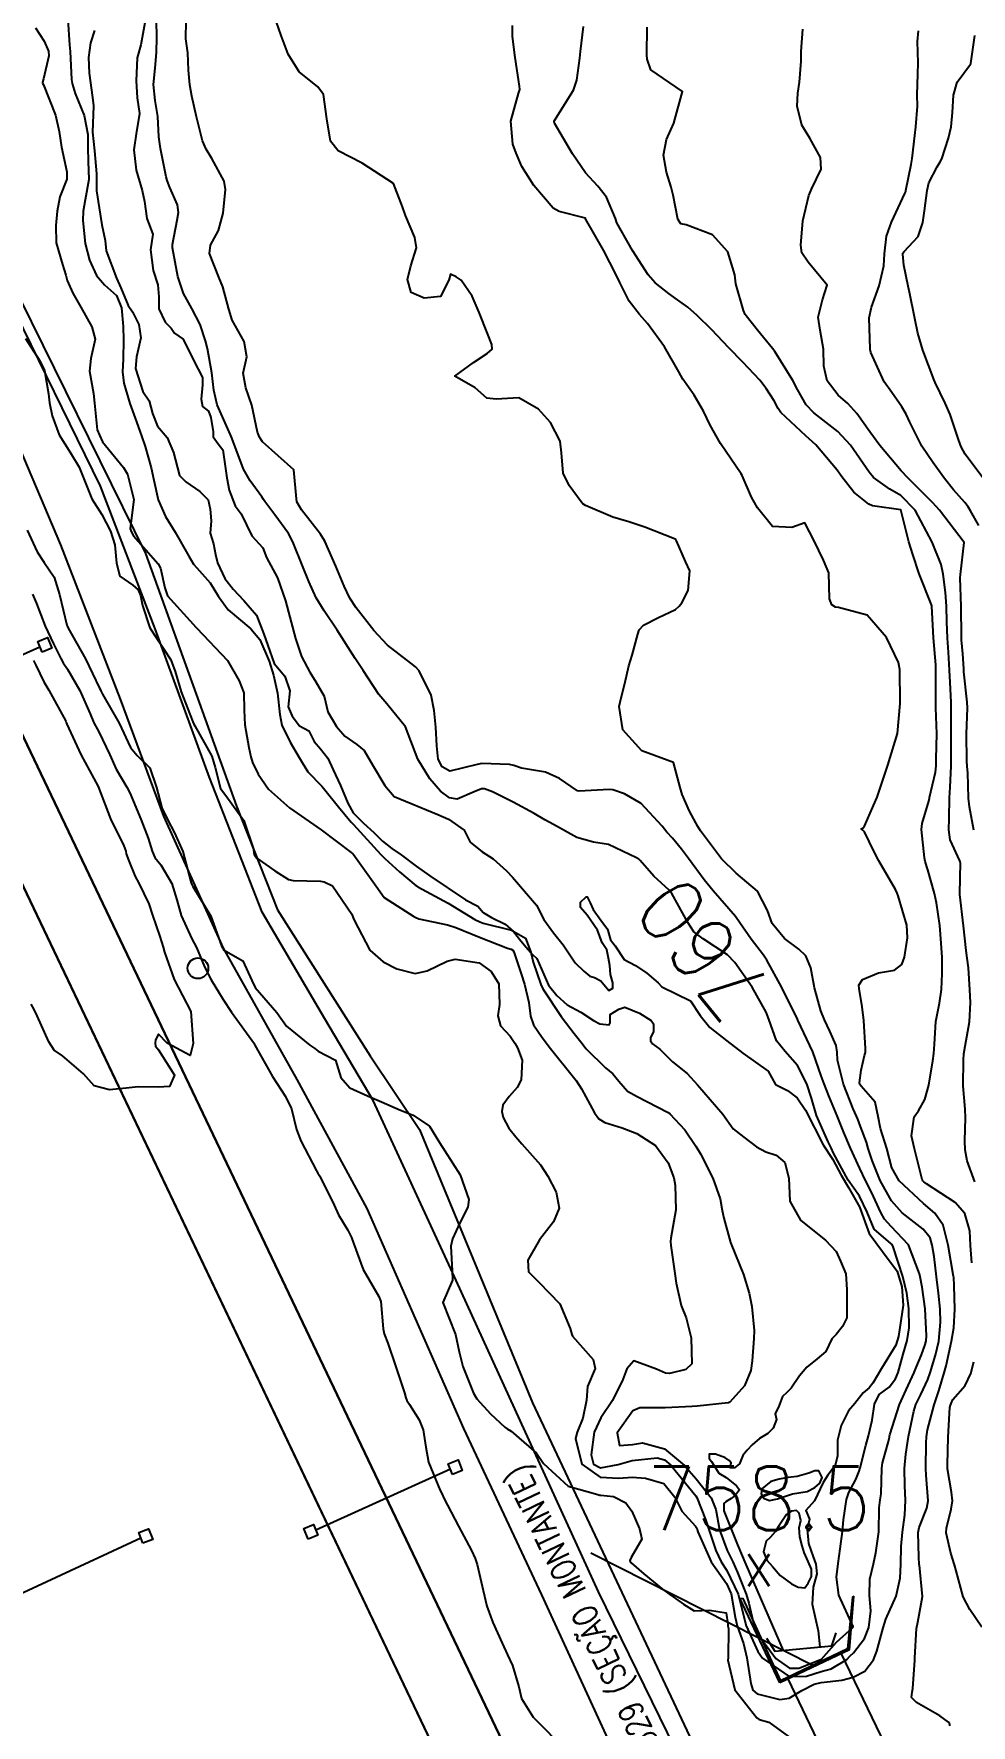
# Model space of a CAD drawing. Header units: metres. Extents: x 318500 to 325275, y 7408834 to 7428799.
# Drawn here: x 321730.8 to 321789.5, y 7423269.6 to 7423375.5 of the extents above; entities that cross this region are included whole.
import ezdxf
from ezdxf.enums import TextEntityAlignment as Align

# ---------------------------------------------------------------- set-up
doc = ezdxf.new("R2010")
doc.units = ezdxf.units.M
doc.header["$MEASUREMENT"] = 0
doc.linetypes.add('CONTINUO', pattern=[0])
doc.linetypes.add('TRACEJADO', pattern=[8.7, 8, -0.7])
for name, color, linetype in [('BUEIRO', 151, 'Continuous'), ('Cotas', 45, 'Continuous'), ('Curvas de Nivel 1m', 11, 'Continuous'), ('Curvas de Nivel 5m', 15, 'Continuous'), ('Divisas', 45, 'Continuous'), ('Hidrografia', 140, 'Continuous'), ('Linha Férrea', 20, 'Continuous'), ('Pontes_Viadutos_Tubos', 190, 'Continuous'), ('Pontos Cotados', 45, 'Continuous'), ('Postes', 20, 'Continuous'), ('Pórticos', 45, 'Continuous'), ('TEXTO', 45, 'Continuous'), ('Vias Primárias', 230, 'Continuous'), ('Vias Secundárias', 230, 'Continuous')]:
    doc.layers.add(name, color=color, linetype=linetype)
doc.styles.add('ROMANS', font='romans', dxfattribs={"height": 0.2})
doc.styles.add('Style-STANDARD', font='STANDARD.shx')

# ---------------------------------------------------------------- blocks, each defined once
blk = doc.blocks.new('ELVTXT_106')
at = {"layer": 'Pontos Cotados', "linetype": 'Continuous', "style": 'Style-STANDARD'}
for s, height, p in [('758.5', 4, (0, 4)), ('x', 3, (0, 0))]:
    blk.add_text(s, height=height, dxfattribs=at).set_placement(p, align=Align.MIDDLE_CENTER)

msp = doc.modelspace()

# ---------------------------------------------------------------- linework, layer by layer
at = {"layer": 'BUEIRO', "linetype": 'TRACEJADO', "flags": 128}
for points in [[(321781.39, 7423274.04), (321809.1, 7423216.29)], [(321778.05, 7423272.46), (321805.76, 7423214.7)]]:
    msp.add_lwpolyline(points, dxfattribs=at)
at = {"layer": 'BUEIRO', "linetype": 'CONTINUO'}
for points in [[(321777.55, 7423272.22, 762.59), (321775.05, 7423277.53, 761.85)], [(321775.05, 7423277.53, 761.85), (321775.23, 7423277.51, 758.5), (321777.58, 7423272.35, 758.53)], [(321782.18, 7423277.65, 760.62), (321782.09, 7423277.59, 760.03), (321781.79, 7423274.34, 758.75)], [(321781.9, 7423274.28, 762.26), (321782.18, 7423277.65, 760.62)], [(321781.9, 7423274.28, 762.26), (321781.79, 7423274.34, 758.75), (321777.58, 7423272.35, 758.53), (321777.55, 7423272.22, 762.59)], [(321781.9, 7423274.28, 762.26), (321777.55, 7423272.22, 762.59)]]:
    msp.add_polyline3d(points, dxfattribs=at)
at = {"layer": 'Curvas de Nivel 1m', "flags": 128}
for points, elevation in [([(321730.33, 7423356.39), (321731.22, 7423354.98), (321731.51, 7423354.38), (321731.76, 7423352.93), (321731.82, 7423352.37), (321731.99, 7423351.55), (321732.43, 7423350.36), (321733.14, 7423349.22), (321733.68, 7423348.34), (321734.07, 7423347.39), (321734.48, 7423346.34), (321735.1, 7423345.36), (321735.65, 7423344.32), (321735.92, 7423343.47), (321736.02, 7423342.32), (321736.24, 7423341.51), (321737.04, 7423340.95), (321737.38, 7423340.65), (321737.52, 7423340.29), (321737.64, 7423339.67), (321738.1, 7423338.28), (321738.98, 7423336.94), (321739.43, 7423336.27), (321739.69, 7423335.53), (321740.06, 7423334.26), (321740.8, 7423332.38), (321740.86, 7423332.25), (321740.92, 7423332.14), (321741.98, 7423330.23), (321742.19, 7423329.53), (321742.54, 7423328.22), (321742.86, 7423327.77), (321744, 7423326.2), (321744.59, 7423324.42), (321744.61, 7423324.19), (321744.65, 7423324.04), (321744.81, 7423323.85), (321745.93, 7423323.05), (321746.79, 7423322.51), (321747.08, 7423322.45), (321748.79, 7423322.42), (321749.03, 7423322.37), (321749.54, 7423322.13), (321750.76, 7423320.34), (321750.84, 7423320.11), (321750.89, 7423319.98), (321751.89, 7423318.1), (321752.72, 7423317.37), (321753.56, 7423316.92), (321754.72, 7423316.63), (321755.47, 7423316.8), (321756.72, 7423317.41), (321757.22, 7423317.53), (321758.72, 7423317.3), (321759.47, 7423316.75), (321759.95, 7423315.99), (321759.99, 7423314.69), (321759.89, 7423313.99), (321760.05, 7423313.36), (321760.67, 7423312.71), (321760.96, 7423312.27), (321761.12, 7423311.97), (321761.41, 7423311.21), (321761.36, 7423309.97), (321761.11, 7423309.49), (321760.61, 7423308.93), (321760.2, 7423308.39), (321760.14, 7423307.99), (321760.22, 7423307.61), (321760.59, 7423306.94), (321761.01, 7423306.4), (321761.4, 7423305.97), (321762.56, 7423304.66), (321763.02, 7423303.95), (321763.54, 7423302.93), (321763.73, 7423301.94), (321763.37, 7423301.09), (321762.5, 7423299.95), (321761.76, 7423298.68), (321761.82, 7423297.96), (321762.46, 7423297.3), (321763.77, 7423295.94), (321764.42, 7423294.41), (321764.52, 7423294.02), (321764.57, 7423293.93), (321765.85, 7423292.46), (321765.99, 7423291.91), (321765.51, 7423290.77), (321765.45, 7423289.91), (321765.22, 7423288.79), (321764.85, 7423287.92), (321764.75, 7423287.51), (321765.15, 7423285.92), (321766.3, 7423285.1), (321767.46, 7423285.04), (321768.3, 7423285.1), (321769.13, 7423285.03), (321770.29, 7423284.7), (321770.98, 7423283.84), (321771.41, 7423282.97), (321772.26, 7423282.03), (321772.34, 7423281.9), (321772.36, 7423281.82), (321772.41, 7423281.67), (321773.24, 7423279.8), (321774.21, 7423278.43), (321774.5, 7423277.79), (321774.74, 7423276.34), (321774.87, 7423275.78), (321775.26, 7423274.68), (321775.47, 7423273.78), (321775.72, 7423272.18), (321775.85, 7423271.77), (321776.12, 7423271.54), (321777.55, 7423271.18), (321778.12, 7423271.26), (321778.93, 7423271.73), (321779.7, 7423272.14), (321780.13, 7423272.24), (321781.43, 7423272.39), (321782.13, 7423272.57), (321782.86, 7423272.96), (321783.4, 7423273.67), (321783.62, 7423274.21), (321784.02, 7423275.66), (321784.19, 7423276.21), (321784.83, 7423277.65), (321785.08, 7423278.78), (321785.11, 7423279.65), (321785.13, 7423280.76), (321785.22, 7423281.65), (321785.36, 7423282.73), (321785.41, 7423283.64), (321785.36, 7423284.58), (321785.35, 7423285.64), (321785.44, 7423286.53), (321785.6, 7423287.64), (321785.93, 7423289.22), (321786.06, 7423289.64), (321786.16, 7423289.85), (321786.37, 7423290.28), (321786.8, 7423291.22), (321786.95, 7423291.63), (321787.29, 7423292.74), (321787.49, 7423293.62), (321787.61, 7423294.8), (321787.59, 7423295.62), (321787.47, 7423296.61), (321787.36, 7423297.63), (321787.2, 7423298.92), (321787.09, 7423299.63), (321786.95, 7423300.08), (321786.51, 7423300.62), (321785.21, 7423301.65), (321784.53, 7423302.4), (321783.82, 7423303.67), (321783.32, 7423304.93), (321783.08, 7423305.68), (321782.97, 7423306.07), (321782.59, 7423307.05), (321782.42, 7423307.51), (321782.35, 7423307.69), (321782.14, 7423308.16), (321781.53, 7423309.71), (321781.16, 7423311.21), (321781.13, 7423311.71), (321781.07, 7423312.12), (321780.67, 7423313.02), (321780.34, 7423313.72), (321780.11, 7423314.3), (321779.72, 7423315.73), (321779.48, 7423316.98), (321779.17, 7423317.74), (321778.74, 7423318.16), (321777.83, 7423318.83), (321777.06, 7423319.77), (321776.77, 7423320.57), (321776.14, 7423321.78), (321774.81, 7423322.91), (321773.89, 7423323.81), (321772.83, 7423325.22), (321772.58, 7423325.57), (321772.41, 7423325.83), (321771.9, 7423326.79), (321771.44, 7423327.84), (321771.3, 7423328.27), (321770.89, 7423329.85), (321768.9, 7423330.58), (321767.71, 7423331.89), (321767.49, 7423333.34), (321767.62, 7423333.89), (321767.85, 7423334.78), (321768.09, 7423335.89), (321768.3, 7423336.57), (321768.65, 7423337.88), (321768.74, 7423338.15), (321769.01, 7423338.43), (321769.95, 7423338.93), (321771.02, 7423339.43), (321771.25, 7423339.62), (321771.42, 7423339.84), (321771.8, 7423340.6), (321771.92, 7423341.84), (321771.65, 7423342.43), (321771.08, 7423343.71), (321771.03, 7423343.8), (321770.96, 7423343.85), (321769.09, 7423344.57), (321768.09, 7423344.9), (321767.1, 7423345.2), (321765.37, 7423345.93), (321765.22, 7423346.03), (321765.11, 7423346.16), (321764.36, 7423347.18), (321763.99, 7423347.95), (321763.88, 7423349.22), (321763.79, 7423349.95), (321763.18, 7423351.13), (321762.43, 7423351.97), (321761.2, 7423352.67), (321759.78, 7423352.59), (321759.2, 7423352.66), (321758.47, 7423353.29), (321757.21, 7423354.04), (321758.37, 7423354.88), (321759.23, 7423355.44), (321759.53, 7423355.71), (321759.51, 7423356.01), (321759.25, 7423356.71), (321758.73, 7423358.02), (321758.28, 7423359.03), (321757.59, 7423360.04), (321757.29, 7423360.24), (321756.92, 7423360.42), (321756.83, 7423360.04), (321756.31, 7423359.02), (321755.28, 7423358.91), (321754.47, 7423359.26), (321754.23, 7423360.08), (321754.45, 7423360.93), (321754.8, 7423362.07), (321754.69, 7423362.71), (321754.12, 7423364.08), (321753.92, 7423364.64), (321753.37, 7423366.09), (321751.39, 7423367.36), (321749.9, 7423368.14), (321749.41, 7423368.75), (321749.18, 7423370.14), (321748.97, 7423371.67), (321748.63, 7423372.15), (321747.46, 7423373.08), (321746.76, 7423374.18), (321746.32, 7423375.36), (321746.04, 7423376.19)], 762), ([(321730.95, 7423375.84), (321731.49, 7423375.01), (321731.76, 7423374.38), (321731.78, 7423374.08), (321731.45, 7423372.65), (321731.4, 7423372.43), (321731.4, 7423372.38), (321731.45, 7423372.26), (321732.2, 7423370.37), (321732.43, 7423369.35), (321732.58, 7423368.37), (321732.92, 7423366.82), (321732.91, 7423366.36), (321732.48, 7423365.25), (321732.3, 7423364.37), (321732.23, 7423363.47), (321732.25, 7423362.37), (321732.64, 7423361.02), (321732.85, 7423360.36), (321732.94, 7423360.01), (321733.28, 7423359.22), (321733.79, 7423358.34), (321734.47, 7423357.12), (321734.68, 7423356.34), (321734.42, 7423355.14), (321734.33, 7423354.34), (321734.59, 7423352.94), (321734.65, 7423352.34), (321734.82, 7423350.67), (321734.96, 7423350.33), (321735.15, 7423349.91), (321736.45, 7423348.31), (321736.71, 7423347.89), (321737.11, 7423346.3), (321736.88, 7423344.5), (321736.93, 7423344.3), (321737.08, 7423344.03), (321738.63, 7423342.28), (321738.77, 7423342), (321739.04, 7423340.78), (321739.22, 7423340.27), (321741, 7423338.3), (321741.05, 7423338.25), (321742.97, 7423336.22), (321743.71, 7423334.96), (321743.99, 7423334.2), (321744.01, 7423333.12), (321744.05, 7423332.2), (321744.31, 7423330.79), (321744.43, 7423330.2), (321744.54, 7423329.85), (321744.88, 7423329.11), (321745.53, 7423328.18), (321746.85, 7423327.01), (321748.08, 7423326.15), (321748.83, 7423325.62), (321750.72, 7423324.2), (321750.81, 7423324.13), (321750.83, 7423324.11), (321750.92, 7423324), (321752.27, 7423322.1), (321752.78, 7423321.39), (321754.63, 7423320.2), (321754.76, 7423320.13), (321754.94, 7423320.06), (321756.75, 7423319.68), (321757.26, 7423319.52), (321758.74, 7423318.91), (321760.5, 7423318.22), (321760.73, 7423318.15), (321760.84, 7423318.09), (321760.89, 7423317.98), (321761.36, 7423316.61), (321761.57, 7423315.97), (321761.84, 7423314.81), (321761.94, 7423313.96), (321762.13, 7423313.41), (321762.67, 7423312.62), (321763.19, 7423311.94), (321764.63, 7423310.13), (321764.79, 7423309.93), (321765.14, 7423309.4), (321765.95, 7423307.91), (321766.22, 7423307.53), (321766.59, 7423307.31), (321767.67, 7423306.97), (321768.59, 7423306.62), (321769.76, 7423305.86), (321770.56, 7423304.77), (321770.91, 7423303.84), (321771, 7423303.38), (321771.03, 7423301.84), (321770.73, 7423300.07), (321770.71, 7423299.85), (321770.73, 7423299.61), (321770.97, 7423297.84), (321771.06, 7423297.25), (321771.36, 7423295.84), (321771.68, 7423295.08), (321772, 7423293.83), (321772.03, 7423292.19), (321771.66, 7423291.83), (321770.64, 7423291.59), (321770.39, 7423291.6), (321769.83, 7423291.86), (321768.4, 7423292.38), (321767.97, 7423291.88), (321767.72, 7423291.22), (321767.07, 7423289.89), (321766.35, 7423288.82), (321765.92, 7423287.91), (321765.73, 7423286.5), (321765.88, 7423285.91), (321766.31, 7423285.68), (321767.42, 7423285.88), (321768.31, 7423286.15), (321769.86, 7423286.31), (321770.32, 7423286.19), (321770.72, 7423285.84), (321772.28, 7423283.92), (321772.35, 7423283.82), (321772.9, 7423282.44), (321773.09, 7423281.81), (321773.54, 7423280.5), (321773.88, 7423279.8), (321774.22, 7423279.25), (321774.93, 7423277.78), (321775.18, 7423276.77), (321775.44, 7423275.78), (321776.16, 7423274.18), (321776.46, 7423273.77), (321778.13, 7423272.61), (321779.22, 7423272.64), (321780.14, 7423272.92), (321780.75, 7423273.1), (321781.73, 7423273.69), (321781.95, 7423273.9), (321782.16, 7423274.1), (321782.85, 7423275), (321783.11, 7423275.68), (321783.24, 7423276.72), (321783.15, 7423277.68), (321783.18, 7423278.72), (321783.41, 7423279.67), (321783.56, 7423280.35), (321783.75, 7423281.67), (321783.77, 7423283.17), (321783.83, 7423283.67), (321783.89, 7423284.06), (321783.93, 7423285.67), (321783.98, 7423286), (321784.34, 7423287.34), (321784.4, 7423287.6), (321784.41, 7423287.66), (321784.43, 7423287.75), (321785.04, 7423289.65), (321785.46, 7423290.56), (321785.95, 7423291.64), (321786.08, 7423291.96), (321786.41, 7423292.75), (321786.65, 7423293.41), (321786.7, 7423293.64), (321786.73, 7423293.94), (321786.65, 7423295.64), (321786.46, 7423297), (321786.32, 7423297.64), (321786.28, 7423297.83), (321785.59, 7423299.65), (321784.51, 7423300.8), (321784.09, 7423301.24), (321783.87, 7423301.67), (321783.28, 7423302.94), (321782.91, 7423303.68), (321782.56, 7423304.43), (321781.97, 7423305.7), (321781.55, 7423306.67), (321781.14, 7423307.71), (321780.62, 7423308.97), (321780.32, 7423309.72), (321780.13, 7423310.23), (321779.6, 7423311.73), (321778.68, 7423313.71), (321778.65, 7423313.78), (321777.68, 7423315.76), (321776.74, 7423317.47), (321776.53, 7423317.77), (321775.75, 7423318.78), (321775.05, 7423319.8), (321774.77, 7423320.2), (321773.37, 7423321.81), (321772.8, 7423322.5), (321771.82, 7423323.84), (321771.39, 7423324.41), (321770.83, 7423325.11), (321770.47, 7423325.49), (321770.17, 7423325.86), (321768.86, 7423327.27), (321767.83, 7423327.89), (321767.1, 7423328.13), (321766.87, 7423328.15), (321764.98, 7423328.04), (321764.87, 7423328.06), (321763.76, 7423328.83), (321762.88, 7423329.23), (321761.37, 7423329.49), (321760.89, 7423329.65), (321760.62, 7423329.71), (321758.89, 7423329.78), (321758.59, 7423329.71), (321756.88, 7423329.29), (321756.4, 7423329.56), (321756.16, 7423330.05), (321756.07, 7423330.88), (321756.01, 7423332.05), (321755.9, 7423333.09), (321755.72, 7423334.05), (321754.97, 7423335.58), (321754.74, 7423335.84), (321754.44, 7423336.07), (321752.99, 7423337.19), (321752.12, 7423338.1), (321751.02, 7423339.53), (321750.63, 7423340.12), (321750.28, 7423340.89), (321749.76, 7423342.13), (321749.07, 7423343.7), (321748.8, 7423344.14), (321747.6, 7423345.66), (321747.3, 7423346.17), (321747.28, 7423346.34), (321747.13, 7423348.17), (321745.16, 7423349.92), (321744.97, 7423350.2), (321744.84, 7423350.53), (321744.5, 7423352.21), (321744.12, 7423353.29), (321743.96, 7423354.21), (321744.18, 7423355.25), (321744.01, 7423356.21), (321743.26, 7423357.54), (321743.05, 7423358.22), (321742.68, 7423359.63), (321742.43, 7423360.23), (321741.84, 7423361.72), (321741.91, 7423362.24), (321742.41, 7423363.16), (321742.69, 7423364.23), (321742.85, 7423365.72), (321742.76, 7423366.23), (321741.98, 7423367.65), (321741.63, 7423368.25), (321741.41, 7423368.77), (321741.02, 7423370.26), (321740.74, 7423371.56), (321740.62, 7423372.26), (321740.53, 7423373.19), (321740.48, 7423374.27), (321740.37, 7423375.15), (321740.39, 7423376.27)], 761), ([(321788.18, 7423269.53), (321788.18, 7423269.61), (321788.17, 7423269.68), (321788.1, 7423269.76), (321787.56, 7423270.16), (321786.11, 7423270.99), (321785.78, 7423271.3), (321785.82, 7423271.63), (321785.88, 7423271.87), (321785.99, 7423273.63), (321786, 7423273.79), (321786.1, 7423275.63), (321786.18, 7423276.02), (321786.47, 7423277.63), (321786.28, 7423279.58), (321786.27, 7423279.63), (321786.24, 7423280.08), (321786.21, 7423281.63), (321786.26, 7423281.95), (321786.75, 7423283.15), (321786.82, 7423283.62), (321786.7, 7423285.23), (321786.68, 7423285.63), (321786.71, 7423287.25), (321786.72, 7423287.63), (321786.78, 7423288.06), (321787.2, 7423289.63), (321787.5, 7423290.5), (321787.84, 7423291.62), (321787.96, 7423292.06), (321788.3, 7423293.61), (321788.43, 7423294.45), (321788.5, 7423295.61), (321788.46, 7423297.07), (321788.43, 7423297.61), (321788.42, 7423297.66), (321788.08, 7423299.62), (321787.77, 7423300.88), (321787.25, 7423301.63), (321786.53, 7423302.23), (321785.01, 7423303.66), (321784.56, 7423304.47), (321784.25, 7423305.67), (321783.85, 7423306.93), (321783.71, 7423307.67), (321783.51, 7423308.58), (321782.63, 7423309.58), (321782.56, 7423309.69), (321782.54, 7423309.78), (321782.64, 7423310.57), (321782.85, 7423311.5), (321782.9, 7423311.69), (321782.91, 7423311.94), (321782.8, 7423313.69), (321782.69, 7423314.55), (321782.51, 7423315.69), (321782.5, 7423315.91), (321782.72, 7423316.26), (321783.72, 7423316.68), (321784.73, 7423316.84), (321785.19, 7423317.2), (321785.35, 7423317.65), (321785.54, 7423318.86), (321785.49, 7423319.65), (321784.96, 7423321.49), (321784.89, 7423321.66), (321784.79, 7423321.9), (321783.74, 7423323.68), (321783.43, 7423324.28), (321782.84, 7423325.51), (321782.75, 7423325.61), (321782.64, 7423325.69), (321782.77, 7423325.76), (321782.84, 7423325.85), (321783.41, 7423327.14), (321783.63, 7423327.68), (321783.95, 7423328.6), (321784.31, 7423329.67), (321784.92, 7423331.66), (321785.07, 7423333.54), (321785.07, 7423333.66), (321785.06, 7423335.56), (321785.06, 7423335.66), (321784.98, 7423336.11), (321784.23, 7423337.67), (321783.02, 7423339.06), (321781.21, 7423339.54), (321781.03, 7423339.56), (321780.8, 7423339.72), (321780.66, 7423340.09), (321780.61, 7423341.72), (321780.28, 7423342.51), (321779.69, 7423343.73), (321779.1, 7423344.85), (321778.29, 7423344.55), (321777.09, 7423344.61), (321776.15, 7423345.78), (321775.78, 7423346.45), (321775.19, 7423347.8), (321775.13, 7423347.92), (321773.83, 7423349.81), (321773.18, 7423350.96), (321772.76, 7423351.83), (321772.19, 7423352.83), (321771.48, 7423353.85), (321771.22, 7423354.3), (321770.33, 7423355.86), (321769.26, 7423357.32), (321768.75, 7423357.89), (321768.12, 7423358.73), (321767.52, 7423359.9), (321767.3, 7423360.37), (321766.51, 7423361.91), (321765.39, 7423363.89), (321765.37, 7423363.93), (321763.73, 7423364.33), (321763.36, 7423364.55), (321762.14, 7423365.97), (321761.39, 7423367.15), (321761.03, 7423367.99), (321760.84, 7423368.56), (321760.71, 7423369.99), (321761.19, 7423371.72), (321761.26, 7423371.98), (321761.25, 7423372.19), (321760.98, 7423373.99), (321760.8, 7423375.29), (321760.82, 7423375.99)], 763), ([(321789.57, 7423298.51), (321789.48, 7423299.6), (321789.44, 7423300.52), (321789.12, 7423301.6), (321788.53, 7423302.3), (321786.72, 7423303.46), (321786.55, 7423303.59), (321786.5, 7423303.64), (321786.46, 7423303.74), (321785.98, 7423305.65), (321785.78, 7423306.46), (321785.95, 7423307.65), (321786.22, 7423308.03), (321786.62, 7423308.74), (321786.87, 7423309.64), (321787.12, 7423311.16), (321787.19, 7423311.63), (321787.23, 7423312.2), (321787.31, 7423313.63), (321787.54, 7423314.78), (321787.67, 7423315.63), (321787.71, 7423316.64), (321787.7, 7423317.63), (321787.65, 7423318.53), (321787.57, 7423319.63), (321787.36, 7423321.05), (321787.23, 7423321.63), (321786.81, 7423323.13), (321786.65, 7423323.64), (321786.6, 7423323.87), (321786.41, 7423325.64), (321786.46, 7423326.03), (321786.87, 7423327.42), (321786.91, 7423327.6), (321786.91, 7423327.64), (321787.29, 7423329.23), (321787.33, 7423329.63), (321787.34, 7423330.07), (321787.38, 7423331.63), (321787.32, 7423333.26), (321787.3, 7423333.63), (321787.3, 7423333.98), (321787.32, 7423335.63), (321787.3, 7423335.96), (321787.16, 7423337.64), (321787.05, 7423339.62), (321787.05, 7423339.64), (321787.05, 7423339.66), (321787.03, 7423339.71), (321786.26, 7423341.65), (321785.86, 7423342.86), (321785.62, 7423343.65), (321785.11, 7423345.66), (321783.35, 7423345.92), (321783.11, 7423346.01), (321782.18, 7423346.76), (321781.42, 7423347.72), (321781.14, 7423348.15), (321779.79, 7423349.73), (321779.17, 7423350.3), (321777.61, 7423351.76), (321777.44, 7423352.01), (321777.2, 7423352.49), (321776.69, 7423353.26), (321776.29, 7423353.78), (321775.23, 7423354.91), (321774.35, 7423355.81), (321773.26, 7423356.95), (321772.36, 7423357.83), (321771.78, 7423358.35), (321771.28, 7423358.7), (321770.61, 7423359.18), (321769.75, 7423359.87), (321769.3, 7423360.37), (321768.33, 7423361.89), (321767.35, 7423363.64), (321767.25, 7423363.9), (321766.69, 7423365.24), (321766.16, 7423365.92), (321765.38, 7423366.77), (321764.57, 7423367.94), (321763.43, 7423369.87), (321763.41, 7423369.96), (321763.41, 7423369.98), (321763.43, 7423370.03), (321764.62, 7423371.94), (321764.84, 7423372.56), (321765.02, 7423373.94), (321765.07, 7423374.35), (321765.26, 7423375.93)], 764), ([(321789.69, 7423325.6), (321789.41, 7423327.06), (321789.35, 7423327.6), (321789.31, 7423329.19), (321789.28, 7423329.6), (321789.25, 7423329.95), (321789.22, 7423331.61), (321789.29, 7423333.26), (321789.27, 7423333.61), (321789.07, 7423335.52), (321789.07, 7423335.61), (321789.07, 7423335.7), (321788.99, 7423336.64), (321788.92, 7423337.53), (321788.91, 7423337.61), (321788.91, 7423337.7), (321788.9, 7423339.61), (321788.84, 7423341.41), (321788.85, 7423341.61), (321789.08, 7423343.61), (321787.54, 7423345.63), (321787.34, 7423345.87), (321787.11, 7423346.12), (321785.56, 7423347.66), (321785.14, 7423348.1), (321783.8, 7423349.68), (321783.17, 7423350.54), (321782.36, 7423351.7), (321781.8, 7423352.32), (321781.2, 7423352.84), (321780.51, 7423353.73), (321780.29, 7423354.66), (321780.28, 7423355.73), (321780.07, 7423356.92), (321779.95, 7423357.73), (321780.21, 7423358.8), (321780.5, 7423359.73), (321779.31, 7423361.17), (321778.93, 7423361.75), (321778.85, 7423362.23), (321778.99, 7423363.75), (321779.37, 7423365.35), (321779.48, 7423365.63), (321779.53, 7423365.74), (321780.14, 7423366.98), (321780.09, 7423367.73), (321779.42, 7423368.94), (321778.93, 7423369.75), (321778.62, 7423370.93), (321778.68, 7423371.75), (321778.78, 7423372.43), (321778.89, 7423373.75), (321778.89, 7423374.35), (321778.98, 7423375.75)], 766), ([(321790, 7423344.69), (321789.48, 7423345.6), (321789.34, 7423345.84), (321789.12, 7423346.12), (321788.42, 7423346.92), (321787.86, 7423347.63), (321787.14, 7423348.6), (321786.43, 7423349.65), (321785.69, 7423351.15), (321785.45, 7423351.66), (321785.19, 7423352.12), (321784.55, 7423353.01), (321784.08, 7423353.68), (321783.24, 7423355.52), (321783.19, 7423355.69), (321783.19, 7423355.75), (321783.13, 7423357.69), (321783.28, 7423358.34), (321783.77, 7423359.68), (321784.06, 7423360.93), (321784.1, 7423361.68), (321784.22, 7423362.79), (321784.54, 7423363.67), (321785.37, 7423365.46), (321785.43, 7423365.6), (321785.44, 7423365.66), (321785.76, 7423367.29), (321785.82, 7423367.66), (321785.99, 7423369.09), (321786.06, 7423369.65), (321786.16, 7423370.94), (321786.15, 7423371.65), (321786.18, 7423372.94), (321786.2, 7423373.65), (321786.17, 7423374.99), (321786.23, 7423375.65)], 767), ([(321790.32, 7423347.59), (321789.15, 7423349.15), (321788.9, 7423349.61), (321788.72, 7423350.06), (321788.21, 7423351.62), (321787.9, 7423352.33), (321787.27, 7423353.64), (321787.21, 7423353.77), (321786.49, 7423355.65), (321786.18, 7423356.73), (321785.99, 7423357.65), (321785.66, 7423359.28), (321785.58, 7423359.66), (321785.31, 7423360.98), (321785.24, 7423361.66), (321785.25, 7423361.73), (321785.32, 7423361.84), (321786.21, 7423362.77), (321786.49, 7423363.65), (321786.61, 7423364.39), (321786.77, 7423365.65), (321786.88, 7423366.14), (321787.39, 7423367.13), (321787.59, 7423367.44), (321787.69, 7423367.64), (321788.11, 7423368.94), (321788.26, 7423369.63), (321788.35, 7423370.53), (321788.41, 7423371.63), (321788.64, 7423372.44), (321789.48, 7423373.57), (321789.5, 7423373.59), (321789.5, 7423373.61), (321789.76, 7423375.35)], 768), ([(321730.44, 7423344.39), (321731.06, 7423343.03), (321731.5, 7423342.37), (321732.13, 7423341.45), (321732.46, 7423340.36), (321732.91, 7423338.44), (321732.95, 7423338.35), (321733, 7423338.25), (321734.09, 7423336.34), (321734.95, 7423334.5), (321735.01, 7423334.39), (321735.04, 7423334.33), (321735.15, 7423334.12), (321736.19, 7423332.31), (321736.9, 7423330.79), (321737.31, 7423330.29), (321738.11, 7423329.51), (321738.52, 7423328.28), (321738.85, 7423327), (321739.21, 7423326.27), (321739.66, 7423325.43), (321740.18, 7423324.26), (321740.68, 7423322.36), (321740.72, 7423322.25), (321740.79, 7423322.08), (321741.92, 7423320.23), (321742.59, 7423318.37), (321742.66, 7423318.22), (321742.69, 7423318.18), (321742.73, 7423318.12), (321743.94, 7423317.42), (321744.5, 7423316.19), (321744.7, 7423315.75), (321746.05, 7423314.18), (321746.67, 7423313.33), (321748.13, 7423312.15), (321748.43, 7423311.93), (321748.65, 7423311.76), (321749.73, 7423311.21), (321750.06, 7423310.12), (321750.62, 7423309.48), (321751.74, 7423308.97), (321752.61, 7423308.59), (321753.8, 7423308.07), (321754.38, 7423307.84), (321754.6, 7423307.76), (321755.62, 7423307.07), (321756.24, 7423306.04), (321756.57, 7423305.52), (321757.54, 7423304.02), (321758.07, 7423302.48), (321758.02, 7423302.01), (321757.52, 7423301.01), (321757.05, 7423300.02), (321756.96, 7423299.56), (321757.04, 7423298.02), (321757.05, 7423297.43), (321756.44, 7423296.03), (321757.25, 7423294.02), (321757.48, 7423292.95), (321757.7, 7423292.02), (321758.37, 7423290.36), (321758.58, 7423290.01), (321759.43, 7423289.07), (321760.34, 7423288.22), (321760.48, 7423288.12), (321760.72, 7423287.97), (321762.32, 7423286.59), (321762.76, 7423285.95), (321764.29, 7423284.53), (321766.16, 7423284.02), (321766.28, 7423283.98), (321766.35, 7423283.97), (321767.14, 7423283.89), (321767.9, 7423283.5), (321768.27, 7423282.96), (321768.77, 7423281.86), (321768.9, 7423281.22), (321768.23, 7423280.06), (321768.15, 7423279.87), (321768.17, 7423279.81), (321768.23, 7423279.74), (321769.04, 7423279.04), (321770.2, 7423278.08), (321770.52, 7423277.85), (321771.51, 7423277.14), (321772.19, 7423276.72), (321773.15, 7423276.76), (321774.19, 7423276.61), (321774.28, 7423275.89), (321774.3, 7423275.79), (321774.34, 7423275.62), (321774.31, 7423273.79), (321774.3, 7423273.64), (321774.73, 7423271.78), (321776.1, 7423270.02), (321776.26, 7423269.93), (321776.85, 7423269.76), (321778.09, 7423268.87)], 763), ([(321730.76, 7423340.38), (321731.02, 7423339.8), (321731.55, 7423338.37), (321732.08, 7423337.27), (321732.53, 7423336.36), (321732.69, 7423336.08), (321732.96, 7423335.69), (321733.73, 7423334.34), (321734.38, 7423332.88), (321734.61, 7423332.33), (321734.91, 7423331.76), (321735.6, 7423330.32), (321736, 7423329.43), (321736.66, 7423328.3), (321736.86, 7423327.94), (321737.55, 7423326.29), (321738, 7423325.1), (321738.26, 7423324.28), (321738.43, 7423323.9), (321738.8, 7423323.44), (321739.49, 7423322.26), (321739.79, 7423321.24), (321740.06, 7423320.26), (321740.74, 7423318.81), (321741.03, 7423318.25), (321741.53, 7423317.05), (321741.94, 7423316.23), (321742.69, 7423315.01), (321743.23, 7423314.21), (321744.65, 7423312.22), (321744.67, 7423312.19), (321744.69, 7423312.15), (321745.78, 7423310.18), (321746.61, 7423308.93), (321746.97, 7423308.16), (321747.29, 7423306.86), (321747.56, 7423306.16), (321748.55, 7423304.28), (321748.63, 7423304.14), (321748.74, 7423303.95), (321749.64, 7423302.12), (321749.92, 7423301.52), (321750.5, 7423300.56), (321750.73, 7423300.11), (321750.85, 7423299.75), (321751.47, 7423298.1), (321752.44, 7423296.41), (321752.56, 7423296.09), (321752.72, 7423294.38), (321752.78, 7423294.08), (321753, 7423293.49), (321753.48, 7423292.07), (321754.06, 7423290.37), (321754.14, 7423290.06), (321754.19, 7423289.89), (321754.36, 7423289.65), (321754.97, 7423288.68), (321755.22, 7423288.05), (321755.39, 7423286.98), (321755.56, 7423286.04), (321756.28, 7423284.26), (321756.4, 7423284.03), (321756.52, 7423283.78), (321757.44, 7423282.02), (321758.24, 7423280.51), (321758.47, 7423280.01), (321758.6, 7423279.63), (321758.97, 7423278), (321759.21, 7423277.01), (321759.58, 7423275.99), (321760.16, 7423274.7), (321760.5, 7423273.97), (321760.81, 7423273.3), (321761.21, 7423271.96), (321761.38, 7423271.23), (321762.1, 7423270.07), (321762.22, 7423269.95), (321764.07, 7423268.09)], 764), ([(321790.18, 7423275.71), (321789.43, 7423276.82), (321789.03, 7423277.6), (321788.59, 7423279.24), (321788.48, 7423279.61), (321788.24, 7423280.34), (321787.96, 7423281.61), (321787.98, 7423281.9), (321788.27, 7423283.09), (321788.36, 7423283.61), (321788.29, 7423284.16), (321788.04, 7423285.61), (321788.03, 7423285.9), (321788.09, 7423287.61), (321788.19, 7423289.45), (321788.23, 7423289.61), (321788.26, 7423289.71), (321788.37, 7423289.96), (321789.14, 7423290.84), (321789.51, 7423291.59), (321789.68, 7423292.31)], 764)]:
    msp.add_lwpolyline(points, dxfattribs=dict(at, elevation=elevation))
at = {"layer": 'Curvas de Nivel 5m', "flags": 128}
for points, elevation in [([(321732.97, 7423376.37), (321733.08, 7423374.77), (321733.12, 7423374.36), (321733.21, 7423372.61), (321733.24, 7423372.36), (321733.44, 7423371.72), (321733.99, 7423370.35), (321734.23, 7423369.17), (321734.23, 7423368.35), (321734.25, 7423367.48), (321734.28, 7423366.35), (321734.06, 7423365.06), (321733.94, 7423364.35), (321733.92, 7423363.77), (321734.07, 7423362.34), (321734.34, 7423361.3), (321734.78, 7423360.34), (321735.28, 7423359.75), (321736.03, 7423359.08), (321736.34, 7423358.31), (321736.43, 7423357.14), (321736.47, 7423356.31), (321736.44, 7423355.09), (321736.4, 7423354.31), (321736.49, 7423353.6), (321736.86, 7423352.31), (321737.18, 7423351.4), (321737.58, 7423350.29), (321737.81, 7423349.63), (321738.2, 7423348.28), (321738.35, 7423347.51), (321738.62, 7423346.28), (321739.09, 7423345.25), (321739.7, 7423344.26), (321740.55, 7423342.77), (321740.85, 7423342.25), (321741.05, 7423342.02), (321741.89, 7423341.09), (321742.41, 7423340.23), (321743.02, 7423339.39), (321744.43, 7423338.2), (321744.99, 7423337.55), (321745.57, 7423336.18), (321745.84, 7423335.3), (321746.11, 7423334.18), (321746.25, 7423332.85), (321746.37, 7423332.18), (321746.9, 7423331.12), (321747.46, 7423330.16), (321747.99, 7423329.26), (321748.87, 7423328.35), (321748.98, 7423328.24), (321749.06, 7423328.14), (321749.92, 7423327.06), (321750.72, 7423326.11), (321750.84, 7423325.98), (321752.56, 7423324.09), (321752.81, 7423323.83), (321753.73, 7423323), (321754.79, 7423322.12), (321754.82, 7423322.09), (321754.88, 7423322.06), (321756.78, 7423321.03), (321758.46, 7423320.01), (321758.76, 7423319.86), (321758.98, 7423319.78), (321760.75, 7423319.34), (321761.62, 7423318.84), (321761.95, 7423317.96), (321762.11, 7423317.34), (321762.59, 7423315.95), (321762.71, 7423315.68), (321763.85, 7423313.94), (321764.67, 7423312.88), (321765.09, 7423312.35), (321765.43, 7423311.92), (321766.64, 7423310.73), (321767.1, 7423310.35), (321767.46, 7423309.89), (321768.01, 7423309.27), (321768.62, 7423308.93), (321770.51, 7423307.94), (321770.6, 7423307.89), (321770.63, 7423307.88), (321770.66, 7423307.85), (321771.59, 7423306.84), (321772.29, 7423305.82), (321772.57, 7423305.34), (321773.36, 7423303.81), (321773.81, 7423302.52), (321773.94, 7423301.8), (321774.03, 7423301.31), (321774.46, 7423299.79), (321774.5, 7423299.69), (321775.27, 7423297.78), (321775.62, 7423296.61), (321775.79, 7423295.78), (321775.93, 7423294.27), (321775.92, 7423293.78), (321775.81, 7423292.37), (321775.72, 7423291.78), (321775.33, 7423290.82), (321774.42, 7423289.79), (321774.38, 7423289.77), (321774.36, 7423289.76), (321774.32, 7423289.75), (321772.36, 7423289.54), (321772.05, 7423289.52), (321770.36, 7423289.44), (321768.79, 7423289.43), (321768.35, 7423289.24), (321767.37, 7423287.88), (321767.51, 7423287.07), (321768.33, 7423287.15), (321768.95, 7423287.25), (321770.33, 7423286.88), (321771.58, 7423285.83), (321772.3, 7423285), (321773.25, 7423283.81), (321773.54, 7423283.07), (321773.76, 7423281.8), (321774.24, 7423280.5), (321774.6, 7423279.79), (321774.89, 7423279.12), (321775.44, 7423277.78), (321775.61, 7423277.2), (321775.94, 7423275.77), (321776.17, 7423275.26), (321777.3, 7423273.75), (321778.14, 7423273.13), (321778.73, 7423273.14), (321780.15, 7423273.7), (321781.1, 7423274.76), (321782.12, 7423275.69), (321782.13, 7423275.74), (321781.24, 7423277.7), (321781.09, 7423278.83), (321781.2, 7423279.7), (321781.33, 7423280.61), (321781.46, 7423281.7), (321781.53, 7423282.43), (321781.71, 7423283.7), (321781.86, 7423284.13), (321782.3, 7423284.96), (321782.52, 7423285.48), (321782.57, 7423285.69), (321782.93, 7423287.08), (321783.1, 7423287.68), (321783.33, 7423288.66), (321783.47, 7423289.67), (321783.77, 7423290.27), (321784.38, 7423290.74), (321784.79, 7423291.25), (321784.95, 7423291.65), (321785.26, 7423292.8), (321785.51, 7423293.65), (321785.64, 7423294.44), (321785.61, 7423295.65), (321785.49, 7423296.61), (321785.24, 7423297.65), (321784.64, 7423299.52), (321784.57, 7423299.66), (321784.5, 7423299.73), (321783.46, 7423300.63), (321783.02, 7423301.68), (321782.54, 7423302.7), (321781.83, 7423303.7), (321780.91, 7423305.38), (321780.75, 7423305.72), (321780.7, 7423305.84), (321780.58, 7423306.09), (321779.84, 7423307.73), (321779.53, 7423308.82), (321779.23, 7423309.73), (321778.65, 7423310.88), (321777.87, 7423311.75), (321777.33, 7423312.42), (321776.85, 7423313.77), (321776.69, 7423314.22), (321775.81, 7423315.78), (321774.73, 7423317.33), (321774.27, 7423317.8), (321772.75, 7423318.81), (321772.17, 7423319.25), (321771.79, 7423319.83), (321770.79, 7423321.65), (321770.62, 7423321.85), (321769.66, 7423322.73), (321768.81, 7423323.71), (321768.72, 7423323.79), (321768.58, 7423323.88), (321766.82, 7423324.71), (321765.88, 7423324.86), (321764.83, 7423325.15), (321763.37, 7423325.95), (321762.84, 7423326.26), (321762.17, 7423326.65), (321760.86, 7423327.35), (321759.55, 7423328), (321759.05, 7423328.19), (321758.87, 7423328.19), (321758.42, 7423328.01), (321757.35, 7423327.54), (321756.86, 7423327.63), (321756.3, 7423328.04), (321755.63, 7423328.81), (321754.89, 7423330.06), (321754.11, 7423332.07), (321752.94, 7423333.52), (321752.45, 7423334.09), (321751.47, 7423335.6), (321751.13, 7423336.11), (321750.97, 7423336.35), (321749.83, 7423338.13), (321749.02, 7423339.33), (321748.52, 7423340.15), (321748.06, 7423341.17), (321747.67, 7423342.16), (321747.07, 7423343.65), (321746.79, 7423344.17), (321745.94, 7423345.34), (321745.31, 7423346.19), (321745.23, 7423346.31), (321745.11, 7423346.48), (321744.39, 7423347.47), (321743.97, 7423348.21), (321743.27, 7423350.1), (321743.22, 7423350.22), (321743.16, 7423350.35), (321742.32, 7423352.23), (321742.12, 7423353.15), (321741.99, 7423354.24), (321741.71, 7423355.77), (321741.6, 7423356.24), (321741.26, 7423357.26), (321740.74, 7423358.26), (321740.22, 7423359.21), (321739.87, 7423360.27), (321739.53, 7423362.06), (321739.53, 7423362.28), (321739.81, 7423363.8), (321739.9, 7423364.27), (321739.84, 7423364.76), (321739.37, 7423365.85), (321739.19, 7423366.28), (321739.14, 7423366.52), (321738.78, 7423368.29), (321738.68, 7423369.02), (321738.61, 7423370.29), (321738.44, 7423371.29), (321738.34, 7423372.29), (321738.44, 7423373.32), (321738.53, 7423374.29), (321738.54, 7423375.24), (321738.52, 7423376.29)], 760), ([(321789.76, 7423303.59), (321789.27, 7423304.9), (321789.15, 7423305.6), (321789.13, 7423306.15), (321789.17, 7423307.6), (321789.15, 7423308.14), (321789.03, 7423309.6), (321789.04, 7423311.22), (321789.07, 7423311.6), (321789.15, 7423312.09), (321789.41, 7423313.6), (321789.47, 7423314.82), (321789.44, 7423315.6), (321789.35, 7423316.98), (321789.27, 7423317.6), (321789.21, 7423318.07), (321789.05, 7423319.61), (321788.82, 7423321.58), (321788.82, 7423321.61), (321788.85, 7423323.58), (321788.84, 7423323.61), (321788.84, 7423323.63), (321788.82, 7423323.68), (321788.21, 7423325), (321788.13, 7423325.62), (321788.14, 7423326.33), (321788.17, 7423327.62), (321788.21, 7423328.29), (321788.27, 7423329.62), (321788.27, 7423330.98), (321788.27, 7423331.62), (321788.28, 7423332.27), (321788.28, 7423333.62), (321788.21, 7423334.86), (321788.17, 7423335.62), (321788.1, 7423336.74), (321788.04, 7423337.62), (321787.99, 7423338.65), (321787.97, 7423339.63), (321787.91, 7423340.49), (321787.76, 7423341.63), (321787.65, 7423342.23), (321787.08, 7423343.64), (321786.02, 7423345.65), (321785.12, 7423346.55), (321784.42, 7423346.96), (321783.41, 7423347.69), (321783.13, 7423348.02), (321781.96, 7423349.71), (321781.17, 7423350.57), (321779.67, 7423351.74), (321779.19, 7423352.23), (321778.65, 7423353.19), (321778.35, 7423353.75), (321777.24, 7423355.58), (321777.09, 7423355.77), (321776.14, 7423356.9), (321775.44, 7423357.8), (321775.37, 7423357.9), (321775.27, 7423358.15), (321774.78, 7423359.81), (321774.73, 7423360.38), (321774.3, 7423361.81), (321773.34, 7423362.87), (321771.68, 7423363.51), (321771.35, 7423363.57), (321771.17, 7423363.85), (321770.87, 7423365.36), (321770.74, 7423365.86), (321770.44, 7423366.81), (321770.26, 7423367.87), (321770.44, 7423368.84), (321770.9, 7423369.86), (321771.45, 7423371.85), (321769.47, 7423373.2), (321769.24, 7423373.88), (321769.22, 7423374.15), (321769.25, 7423375.88)], 765), ([(321730.82, 7423336.23), (321730.97, 7423335.94), (321731.47, 7423334.89), (321731.78, 7423334.37), (321732.84, 7423332.43), (321732.88, 7423332.35), (321732.92, 7423332.25), (321733.79, 7423330.34), (321734.87, 7423328.33), (321735.65, 7423326.32), (321736.49, 7423324.63), (321736.6, 7423324.3), (321736.63, 7423324.12), (321736.8, 7423323.68), (321737.2, 7423322.7), (321737.41, 7423322.29), (321738.05, 7423321), (321738.27, 7423320.28), (321738.74, 7423318.95), (321738.94, 7423318.27), (321739.02, 7423317.97), (321739.63, 7423316.26), (321740.68, 7423314.25), (321740.82, 7423312.25), (321740.64, 7423311.5), (321739.2, 7423312.26), (321738.66, 7423312.84), (321738.46, 7423312.47), (321738.44, 7423312.27), (321738.47, 7423312.09), (321738.65, 7423311.85), (321739.66, 7423310.26), (321739.33, 7423309.55), (321738.62, 7423309.51), (321737.38, 7423309.53), (321736.62, 7423309.46), (321735.59, 7423309.34), (321734.62, 7423309.59), (321733.96, 7423310.34), (321732.64, 7423311.48), (321732.12, 7423311.84), (321731.78, 7423312.36), (321731.06, 7423313.99), (321730.87, 7423314.38), (321730.68, 7423314.71)], 765)]:
    msp.add_lwpolyline(points, dxfattribs=dict(at, elevation=elevation))
at = {"layer": 'Divisas'}
msp.add_lwpolyline([(321699.98, 7423500), (321712.67, 7423468.35), (321723.8, 7423432.87), (321724.41, 7423395.49), (321725.85, 7423368.65), (321726.38, 7423366.14), (321737.84, 7423342.93), (321743.54, 7423327.11), (321746.1, 7423320.61), (321751.9, 7423311.47), (321754.99, 7423306.87), (321762.06, 7423289.76), (321785.98, 7423238.98), (321793.16, 7423219.55), (321800.72, 7423203.22), (321815.25, 7423176.27), (321835.72, 7423152.5), (321873.04, 7423110.79), (321868.8, 7423088.3), (321867.01, 7423069.92), (321867.8, 7423064.36), (321869.12, 7423060.6)], dxfattribs=at)
at = {"layer": 'Hidrografia'}
for points in [[(321738.15, 7423378.12), (321737.55, 7423374.78), (321737.32, 7423373.95), (321737.25, 7423372.52), (321737.32, 7423371.46), (321737.47, 7423370.48), (321737.25, 7423369.2), (321737.1, 7423368.21), (321737.25, 7423366.93), (321737.63, 7423365.65), (321737.78, 7423364.97), (321737.93, 7423363.91), (321738.3, 7423362.93), (321738.15, 7423361.94), (321738.31, 7423360.65), (321738.61, 7423359.75), (321738.68, 7423358.99), (321738.68, 7423358.24), (321739.06, 7423357.41), (321739.44, 7423357.03), (321739.66, 7423356.73), (321740.19, 7423356.35), (321740.87, 7423355), (321741.4, 7423353.94), (321741.4, 7423353.49), (321741.32, 7423352.58), (321741.4, 7423352.13), (321741.78, 7423351.83), (321741.93, 7423351.45), (321742.08, 7423350.54), (321742.08, 7423350.24), (321742.38, 7423349.79), (321742.68, 7423349.41), (321742.92, 7423347.66), (321743.07, 7423346.9), (321743.44, 7423345.92), (321743.82, 7423345.4), (321744.5, 7423344.04), (321745.18, 7423343.28), (321745.41, 7423342.68), (321746.09, 7423341.4), (321746.61, 7423339.96), (321747.22, 7423337.61), (321747.6, 7423336.48), (321748.13, 7423335.5), (321748.5, 7423334.89), (321749.03, 7423333.99), (321749.26, 7423333.01), (321749.79, 7423332.1), (321750.32, 7423331.5), (321751.07, 7423330.97), (321751.52, 7423330.59), (321752.05, 7423329.69), (321752.81, 7423328.4), (321753.41, 7423327.72), (321756.13, 7423326.59), (321756.81, 7423326.29), (321757.79, 7423325.61), (321758.17, 7423324.86), (321758.92, 7423324.25), (321759.6, 7423323.8), (321760.43, 7423323.05), (321760.81, 7423322.67), (321762.32, 7423320.91), (321762.78, 7423320.01), (321763.38, 7423319.18), (321763.99, 7423318.43), (321764.74, 7423317.29), (321765.27, 7423316.77), (321765.65, 7423316.46), (321765.95, 7423316.39), (321766.33, 7423316.18), (321766.85, 7423315.57), (321767.09, 7423315.71), (321767.09, 7423316.04), (321766.95, 7423316.56), (321766.9, 7423317.13), (321766.81, 7423317.6), (321766.71, 7423318.12), (321766.43, 7423318.55), (321766.14, 7423319.35), (321765.48, 7423320.29), (321765.06, 7423320.77), (321765.06, 7423321.1), (321765.43, 7423321.43), (321765.48, 7423321.43), (321765.67, 7423321.05), (321765.86, 7423320.63), (321766.33, 7423319.96), (321766.76, 7423319.4), (321766.95, 7423318.73), (321767.23, 7423318.36), (321767.8, 7423317.51), (321768.51, 7423317.13), (321769.22, 7423316.65), (321769.93, 7423316.04), (321770.16, 7423315.8), (321771.96, 7423314.91), (321772.56, 7423314), (321773.17, 7423313.24), (321774.23, 7423312.41), (321775.22, 7423311.65), (321776.81, 7423310.51), (321777.27, 7423309.68), (321778.02, 7423309.3), (321778.63, 7423308.84), (321779.16, 7423308.08), (321780.25, 7423305.9), (321780.86, 7423304.99), (321781.39, 7423304), (321781.85, 7423303.24), (321782.53, 7423302.03), (321783.14, 7423300.36), (321783.98, 7423299.22), (321784.89, 7423298), (321785.19, 7423297.01), (321785.27, 7423295.87), (321784.97, 7423293.9), (321784.81, 7423293.37), (321783.9, 7423291.9), (321783.37, 7423290.99), (321783.14, 7423290.69), (321782.76, 7423290.38), (321782.23, 7423289.7), (321781.85, 7423289.24), (321781.39, 7423288.33), (321781.16, 7423287.42), (321781.16, 7423286.43), (321781.01, 7423285.83), (321780.55, 7423285.22), (321780.25, 7423284.76), (321779.72, 7423283.62), (321779.18, 7423283.01), (321779.41, 7423282.46), (321779.26, 7423281.85), (321779.34, 7423280.94), (321779.64, 7423280.11), (321779.79, 7423279.65), (321779.87, 7423279.04), (321779.64, 7423278.21), (321779.57, 7423277.14), (321779.95, 7423275.47), (321780.04, 7423274.47)], [(321734.65, 7423375.68), (321734.39, 7423374.9), (321734.26, 7423373.98), (321734.32, 7423372.99), (321734.52, 7423371.48), (321734.58, 7423370.96), (321734.52, 7423369.31), (321734.65, 7423368.13), (321734.78, 7423366.69), (321734.78, 7423365.64), (321735.11, 7423363.51), (321735.31, 7423362.53), (321735.38, 7423361.87), (321736.03, 7423360.16), (321736.29, 7423359.57), (321736.75, 7423358.46), (321737.02, 7423358.06), (321737.41, 7423357.27), (321737.54, 7423356.42), (321737.28, 7423355.24), (321737.21, 7423354.52), (321737.67, 7423353.07), (321738.07, 7423352.48), (321738.27, 7423351.69), (321738.59, 7423350.9), (321739.19, 7423350.18), (321739.58, 7423349.26), (321739.97, 7423347.82), (321740.37, 7423347.42), (321741.23, 7423346.81), (321741.76, 7423346.29), (321741.89, 7423345.7), (321741.95, 7423344.97), (321741.89, 7423344.19), (321742.09, 7423343.53), (321742.22, 7423342.87), (321742.35, 7423342.35), (321742.81, 7423341.36), (321743.33, 7423340.7), (321743.99, 7423339.98), (321744.78, 7423339.06), (321745.24, 7423337.88), (321745.5, 7423337.16), (321745.9, 7423336.04), (321746.55, 7423335.25), (321746.88, 7423334.33), (321746.76, 7423333.33), (321747.02, 7423332.74), (321747.48, 7423332.14), (321748.07, 7423331.82), (321748.4, 7423331.16), (321748.79, 7423330.7), (321749.25, 7423330.11), (321749.58, 7423329.39), (321750.04, 7423328.4), (321750.5, 7423327.29), (321750.83, 7423326.69), (321751.49, 7423326.04), (321752.14, 7423325.45), (321752.67, 7423324.92), (321753.26, 7423324.46), (321753.85, 7423324.07), (321754.77, 7423323.35), (321755.63, 7423322.75), (321757.86, 7423321.24), (321758.65, 7423320.85), (321758.98, 7423320.46), (321759.5, 7423320.13), (321760.36, 7423319.73), (321760.88, 7423319.27), (321761.34, 7423318.68), (321761.67, 7423318.29), (321762.06, 7423317.83), (321762.33, 7423317.57), (321763.06, 7423315.91), (321763.58, 7423315.25), (321764.24, 7423314.66), (321765.09, 7423314.2), (321765.88, 7423313.68), (321766.28, 7423313.48), (321766.87, 7423313.41), (321766.93, 7423313.54), (321766.93, 7423313.68), (321766.93, 7423314.07), (321767.46, 7423314.4), (321767.85, 7423314.53), (321768.77, 7423314.14), (321769.5, 7423313.68), (321769.64, 7423313.47), (321769.64, 7423313.01), (321769.44, 7423312.61), (321769.44, 7423312.42), (321769.57, 7423312.22), (321770.03, 7423311.89), (321770.36, 7423311.56), (321770.82, 7423311.1), (321771.74, 7423310.38), (321772.4, 7423309.66), (321773.97, 7423307.82), (321774.63, 7423306.9), (321775.29, 7423306.38), (321776.08, 7423305.78), (321776.67, 7423305.46), (321777.32, 7423305.26), (321777.85, 7423304.8), (321778.11, 7423303.81), (321778.18, 7423302.37), (321778.84, 7423301.19), (321779.49, 7423300.66), (321780.41, 7423299.94), (321781.07, 7423299.22), (321781.34, 7423298.61), (321781.67, 7423297.82), (321781.73, 7423296.84), (321781.73, 7423295.07), (321781.47, 7423294.54), (321781.07, 7423294.02), (321780.81, 7423293.75), (321780.42, 7423292.96), (321779.89, 7423292.51), (321779.24, 7423291.98), (321778.78, 7423291.45), (321778.25, 7423290.67), (321777.99, 7423290.4), (321777.72, 7423290.14), (321777.46, 7423289.48), (321777.26, 7423289.09), (321777.33, 7423288.7), (321777.13, 7423288.17), (321776.8, 7423287.84), (321776.28, 7423287.51), (321775.82, 7423287.12), (321775.49, 7423286.79), (321775.23, 7423286.46), (321775.03, 7423285.94), (321774.7, 7423285.68), (321774.44, 7423285.68), (321774.5, 7423286), (321774.37, 7423286.14), (321774.11, 7423286.33), (321773.91, 7423286.4), (321773.52, 7423286.53), (321773.13, 7423286.53), (321773.13, 7423286.27), (321773.26, 7423286.07), (321773.52, 7423285.68), (321773.72, 7423285.35), (321774.18, 7423285.08), (321774.83, 7423284.56), (321775.03, 7423284.3), (321774.77, 7423283.97), (321774.5, 7423283.77), (321774.18, 7423283.57), (321774.04, 7423283.44), (321774.04, 7423282.98), (321774.9, 7423280.86), (321775.42, 7423279.62), (321777.75, 7423274.25)]]:
    msp.add_lwpolyline(points, dxfattribs=at)
for points in [[(321779.37, 7423285.34), (321778.64, 7423285.13), (321778.07, 7423285.08), (321777.51, 7423284.98), (321776.99, 7423284.82), (321776.42, 7423284.36), (321776.37, 7423284.05), (321776.53, 7423283.79), (321776.89, 7423283.63), (321777.4, 7423283.74), (321778.33, 7423284.05), (321779.26, 7423284.2), (321779.73, 7423284.46), (321780.04, 7423284.72), (321780.19, 7423285.08), (321779.98, 7423285.49), (321779.73, 7423285.49)], [(321777.97, 7423282.75), (321777.51, 7423282.08), (321777.25, 7423281.67), (321776.94, 7423281.31), (321776.68, 7423281.1), (321776.53, 7423280.43), (321776.73, 7423279.91), (321777.09, 7423279.5), (321777.56, 7423278.93), (321778.28, 7423278.42), (321778.69, 7423278.21), (321779.11, 7423278.16), (321779.31, 7423278.47), (321779.52, 7423278.88), (321779.52, 7423279.34), (321779.31, 7423279.81), (321779.06, 7423280.38), (321778.95, 7423280.79), (321778.8, 7423281.36), (321778.75, 7423281.93), (321778.85, 7423282.39), (321778.75, 7423282.85), (321778.59, 7423283.01), (321778.28, 7423282.96), (321778.18, 7423282.91)]]:
    msp.add_lwpolyline(points, close=True, dxfattribs=at)
at = {"layer": 'Linha Férrea'}
for points in [[(321625.18, 7423540.48), (321646.79, 7423496.96), (321893.02, 7422980.6), (321927.57, 7422912.57), (321960.07, 7422844.09), (321960.07, 7422844.09), (322054.8, 7422642.25, -0.028698), (322111.17, 7422494.25), (322140.25, 7422392.29, 0.177815), (322346.49, 7422099.02)], [(322346.49, 7422099.02, -0.177815), (322140.25, 7422392.29), (322111.17, 7422494.25, 0.028698), (322054.8, 7422642.25), (321960.07, 7422844.09), (321960.07, 7422844.09), (321927.57, 7422912.57), (321893.02, 7422980.6), (321646.79, 7423496.96), (321625.18, 7423540.48, -0.08675)], [(321634.29, 7423531.03), (321649.19, 7423501.21), (321891.51, 7422993.32), (321931.64, 7422913.12), (321963.22, 7422846.71), (322059.23, 7422642.56), (322059.23, 7422642.56, -0.026965), (322115.31, 7422495.11), (322143.83, 7422393.25, 0.177055), (322348.62, 7422102.06)], [(322348.62, 7422102.06, -0.177055), (322143.83, 7422393.25), (322115.31, 7422495.11, 0.026965), (322059.23, 7422642.56), (322059.23, 7422642.56), (321963.22, 7422846.71), (321931.64, 7422913.12), (321891.51, 7422993.32), (321649.19, 7423501.21), (321634.29, 7423531.03, -0.065289)]]:
    msp.add_lwpolyline(points, format="xyb", dxfattribs=at)
at = {"layer": 'Pontes_Viadutos_Tubos'}
msp.add_lwpolyline([(321776.71, 7423275.01), (321777.23, 7423274.2), (321780.81, 7423274.54), (321781.07, 7423275.35)], dxfattribs=at)
at = {"layer": 'Postes'}
msp.add_circle((321741.12, 7423316.96), 0.645, dxfattribs=at)
at = {"layer": 'Pórticos'}
for points in [[(321722.25, 7423333.08), (321731.23, 7423337.09)], [(321748.49, 7423281.8), (321756.92, 7423285.61)], [(321720.77, 7423273.52), (321737.55, 7423281.29)]]:
    msp.add_lwpolyline(points, dxfattribs=at)
for points in [[(321731.36, 7423336.75), (321731.1, 7423337.42), (321731.71, 7423337.66), (321731.98, 7423337)], [(321757.05, 7423285.27), (321756.79, 7423285.94), (321757.4, 7423286.18), (321757.67, 7423285.51)], [(321737.68, 7423280.96), (321737.42, 7423281.63), (321738.03, 7423281.87), (321738.29, 7423281.2)], [(321748.01, 7423281.22), (321747.74, 7423281.89), (321748.36, 7423282.13), (321748.62, 7423281.47)]]:
    msp.add_lwpolyline(points, close=True, dxfattribs=at)
at = {"layer": 'TEXTO', "linetype": 'CONTINUO'}
msp.add_polyline3d([(321779.65, 7423273.28, 0), (321765.71, 7423280.33, 0)], dxfattribs=at)
at = {"layer": 'Vias Primárias'}
for points in [[(323715.64, 7420145.55, 0), (323709.04, 7420132.94)], [(323831.09, 7420001.79, 0), (323833.84, 7420008.44, 0.220888)]]:
    msp.add_lwpolyline(points, format="xyb", dxfattribs=at)
at = {"layer": 'Vias Secundárias'}
for points in [[(321790.71, 7423224.49), (321779.6, 7423250.49), (321766.2, 7423277.91), (321756.96, 7423298.15), (321752.09, 7423308.68), (321749.07, 7423313.79), (321745.14, 7423320.48), (321741.85, 7423328.9), (321738.44, 7423338.21), (321735.02, 7423347.14), (321729.25, 7423358.96), (321725.83, 7423365.91), (321724.52, 7423368.79), (321723.21, 7423373.81), (321722.82, 7423375.12), (321722.42, 7423402.13), (321722.03, 7423417.12), (321721.24, 7423428.81), (321720.4, 7423434.32), (321719.14, 7423439.58), (321714.81, 7423454), (321706.8, 7423478.95), (321698.92, 7423500)], [(321718.12, 7423387.05), (321718.37, 7423374.83), (321719.15, 7423372.52), (321720.69, 7423368.03), (321728.92, 7423351.94), (321732.52, 7423343.46), (321736.26, 7423333.8), (321738.96, 7423326.48), (321742.7, 7423318.22), (321747.32, 7423310), (321751.69, 7423301.91), (321757.74, 7423288.14), (321762.62, 7423277.74), (321770.2, 7423261.25), (321772.9, 7423255.86), (321775.47, 7423250.59), (321783.97, 7423232.7), (321787.83, 7423222.04), (321791.05, 7423213.53)]]:
    msp.add_lwpolyline(points, dxfattribs=at)

# ---------------------------------------------------------------- block references
at = {"layer": 'Pontos Cotados', "linetype": 'Continuous'}
msp.add_blockref('ELVTXT_106', (321776.23, 7423279.77, 758.49), dxfattribs=at)

# ---------------------------------------------------------------- texts
at = {"layer": 'Cotas', "style": 'Style-STANDARD'}
msp.add_text('760', height=4, rotation=128.7684, dxfattribs=at).set_placement((321772.74, 7423318.14, 760), align=Align.MIDDLE_CENTER)
at = {"layer": 'TEXTO', "style": 'ROMANS', "width": 0.8}
msp.add_text('Fundo=758,329 (SEÇÃO MONTANTE)', height=1.5, rotation=115.5101, dxfattribs=at).set_placement((321774.21, 7423259.62, 763))

doc.saveas('drawing.dxf')
